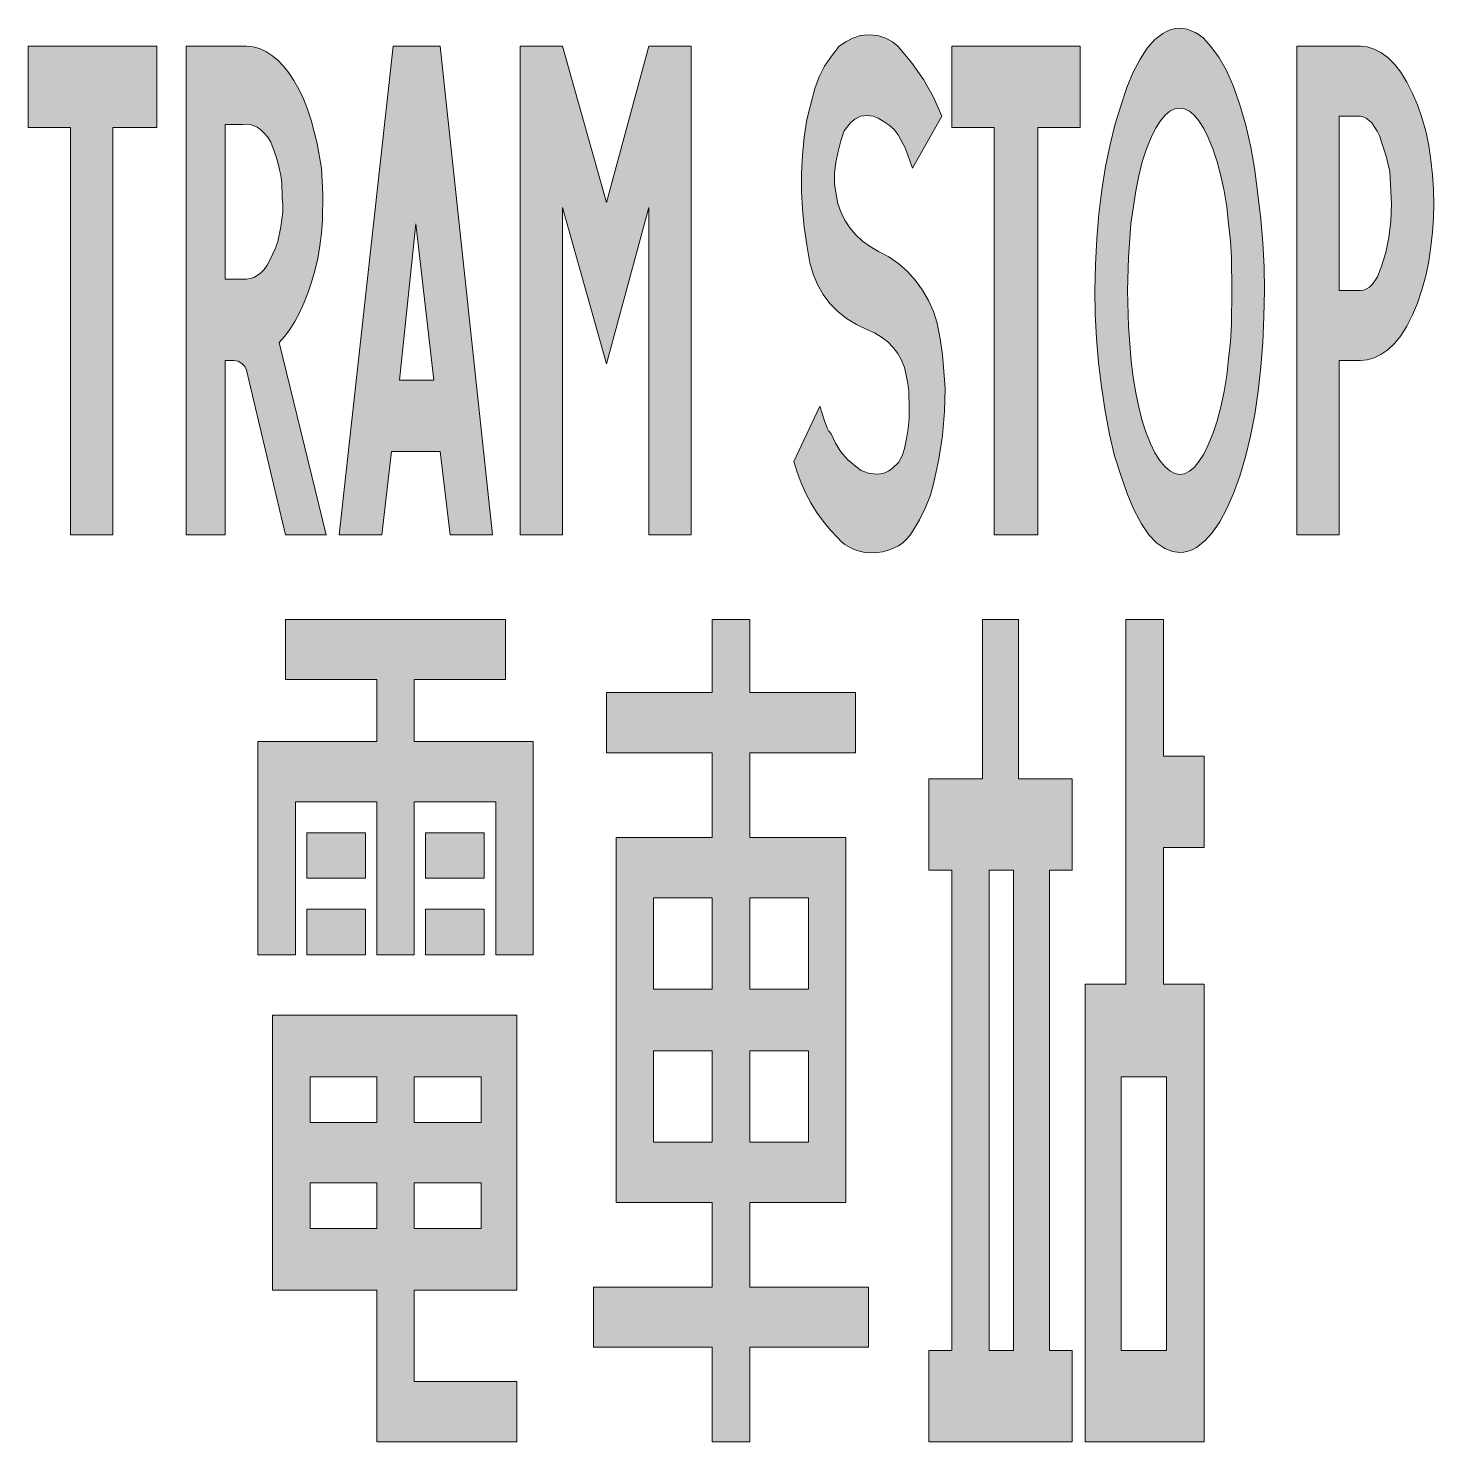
# Model space of a CAD drawing. Header units: metres. Extents: x 70 to 329, y 12 to 272.
import ezdxf

# ---------------------------------------------------------------- set-up
doc = ezdxf.new("R2010")
doc.units = ezdxf.units.M
doc.layers.add('FILL_WHITE_FFFFFF', color=7, linetype='Continuous', true_color=0xffffff)

msp = doc.modelspace()

# ---------------------------------------------------------------- hatches: boundary and pattern name
at = {"layer": 'FILL_WHITE_FFFFFF', "true_color": 0xffffff}
h = msp.add_hatch(color=7, dxfattribs=at)
h.dxf.hatch_style = 1
h.paths.add_polyline_path([(222.3, 217.65), (220.5, 218.76), (218.87, 220.06), (217.43, 221.55), (216.18, 223.21), (215.14, 225.02), (214.32, 226.97), (213.75, 229.05), (213.15, 232.33), (212.69, 235.62), (212.37, 238.93), (212.21, 242.25), (212.21, 245.57), (212.36, 248.88), (212.67, 252.17), (213.15, 255.45), (214.65, 261.15), (215.44, 263.3), (216.45, 265.27), (217.69, 267.14), (219.15, 268.95), (220.33, 269.78), (221.62, 270.45), (223.03, 270.89), (224.55, 271.05), (226.24, 270.89), (227.7, 270.45), (228.94, 269.78), (229.95, 268.95), (232.48, 265.96), (234.68, 262.84), (236.53, 259.54), (238.05, 256.05), (232.65, 246.45), (231.75, 248.85), (231.26, 250.2), (230.55, 251.55), (229.99, 252.62), (229.24, 253.57), (228.31, 254.42), (227.25, 255.15), (226.34, 255.71), (225.38, 256.05), (224.3, 256.16), (223.05, 256.05), (222.03, 255.5), (221.21, 254.81), (220.05, 253.35), (219.43, 251.5), (218.93, 249.56), (218.53, 247.57), (218.25, 245.55), (218.29, 243.6), (218.55, 241.65), (218.89, 239.99), (219.43, 238.41), (220.17, 236.9), (221.1, 235.5), (222.19, 234.21), (223.44, 233.04), (224.83, 232.02), (226.35, 231.15), (228.3, 230.13), (230.1, 228.88), (231.74, 227.42), (233.21, 225.79), (234.5, 224), (235.59, 222.08), (236.48, 220.06), (237.15, 217.95), (237.72, 215.02), (238.13, 212.06), (238.65, 205.95), (238.53, 201.63), (238.16, 197.25), (237.51, 192.87), (236.55, 188.55), (235.94, 186.26), (235.05, 183.94), (233.93, 181.67), (232.65, 179.55), (232.14, 178.79), (231.53, 178.1), (230.83, 177.47), (230.03, 176.92), (229.14, 176.46), (228.18, 176.09), (227.15, 175.82), (226.05, 175.65), (224.94, 175.61), (223.87, 175.69), (222.85, 175.9), (221.89, 176.21), (221, 176.63), (220.19, 177.13), (219.47, 177.7), (218.85, 178.35), (217.44, 179.85), (216.15, 181.44), (214.97, 183.1), (213.9, 184.84), (212.94, 186.64), (212.1, 188.52), (211.37, 190.45), (210.75, 192.45), (215.55, 202.65), (216.45, 199.95), (216.94, 198.64), (217.25, 198.05), (217.65, 197.55), (218.44, 195.81), (219.45, 194.21), (220.69, 192.78), (222.15, 191.55), (223.2, 190.77), (224.51, 190.27), (225.99, 190.12), (226.76, 190.18), (227.55, 190.35), (228.3, 190.73), (228.96, 191.18), (230.03, 192.26), (230.76, 193.51), (231.15, 194.85), (231.54, 196.65), (231.83, 198.49), (231.99, 200.38), (232.05, 202.35), (231.98, 205.35), (231.8, 206.82), (231.45, 208.35), (231.13, 209.77), (230.62, 211.1), (229.94, 212.33), (229.09, 213.45), (228.08, 214.46), (226.94, 215.35), (225.65, 216.12), (224.25, 216.75), (222.3, 217.65)])
h = msp.add_hatch(color=7, dxfattribs=at)
h.dxf.hatch_style = 1
h.paths.add_polyline_path([(279.11, 176.4), (277.67, 177.42), (276.15, 178.95), (274.8, 180.97), (273.49, 183.45), (272.23, 186.37), (271.05, 189.75), (269.85, 193.47), (268.91, 197.44), (268.14, 201.69), (267.45, 206.25), (266.88, 210.62), (266.51, 215.1), (266.31, 219.58), (266.25, 223.95), (266.33, 228.75), (266.58, 233.47), (266.98, 238.07), (267.53, 242.51), (268.21, 246.78), (269.03, 250.82), (269.98, 254.63), (271.05, 258.15), (272.12, 261.34), (273.29, 264.15), (274.55, 266.57), (275.89, 268.57), (277.3, 270.16), (278.77, 271.31), (279.53, 271.72), (280.29, 272.01), (281.07, 272.19), (281.85, 272.25), (283.25, 272.07), (284.7, 271.5), (285.43, 271.05), (286.15, 270.48), (286.86, 269.78), (287.55, 268.95), (289.07, 266.92), (290.48, 264.45), (291.77, 261.52), (292.95, 258.15), (294.01, 254.39), (294.94, 250.35), (295.69, 246.08), (296.25, 241.65), (296.82, 237.15), (297.19, 232.69), (297.39, 228.28), (297.45, 223.95), (297.38, 219.15), (297.17, 214.43), (296.82, 209.83), (296.33, 205.39), (295.69, 201.12), (294.92, 197.08), (294, 193.27), (292.95, 189.75), (291.78, 186.56), (290.54, 183.75), (289.23, 181.33), (287.85, 179.32), (286.42, 177.74), (284.93, 176.59), (284.18, 176.18), (283.41, 175.89), (282.63, 175.71), (281.85, 175.65), (280.5, 175.83), (279.11, 176.4)])
h.paths.add_polyline_path([(283.65, 190.63), (284.53, 191.36), (285.41, 192.41), (286.28, 193.79), (287.12, 195.49), (287.95, 197.54), (288.75, 199.95), (289.42, 202.53), (290.03, 205.31), (290.52, 208.26), (290.85, 211.35), (291.2, 214.5), (291.38, 217.65), (291.45, 223.95), (291.38, 229.99), (291.2, 233.1), (290.85, 236.25), (290.52, 239.34), (290.03, 242.29), (289.42, 245.07), (288.75, 247.65), (287.95, 250.06), (287.12, 252.11), (286.28, 253.81), (285.41, 255.19), (284.53, 256.24), (283.65, 256.97), (282.75, 257.41), (281.85, 257.55), (280.95, 257.41), (280.05, 256.97), (279.17, 256.24), (278.29, 255.19), (277.42, 253.81), (276.58, 252.11), (275.75, 250.06), (274.95, 247.65), (274.33, 245.07), (273.79, 242.29), (272.85, 236.25), (272.44, 229.99), (272.25, 223.95), (272.42, 217.29), (272.92, 210.94), (273.3, 207.94), (273.77, 205.09), (274.32, 202.42), (274.95, 199.95), (275.66, 197.72), (276.45, 195.75), (277.29, 194.05), (278.18, 192.64), (279.09, 191.52), (280.01, 190.71), (280.94, 190.22), (281.85, 190.05), (282.75, 190.19), (283.65, 190.63)], flags=16)
h = msp.add_hatch(color=7, dxfattribs=at)
h.dxf.hatch_style = 1
h.paths.add_polyline_path([(69.75, 253.95), (69.75, 268.95), (93.45, 268.95), (93.45, 253.95), (85.35, 253.95), (85.35, 178.95), (77.55, 178.95), (77.55, 253.95), (69.75, 253.95)])
h = msp.add_hatch(color=7, dxfattribs=at)
h.dxf.hatch_style = 1
h.paths.add_polyline_path([(117.15, 178.95), (109.95, 209.25), (109.62, 209.91), (109.09, 210.49), (108.39, 210.9), (107.55, 211.05), (106.05, 211.05), (106.05, 178.95), (98.85, 178.95), (98.85, 268.95), (109.95, 268.95), (111.17, 268.84), (112.36, 268.51), (113.52, 267.98), (114.64, 267.26), (115.71, 266.36), (116.74, 265.28), (117.72, 264.04), (118.65, 262.65), (119.61, 261.01), (120.46, 259.23), (121.21, 257.34), (121.88, 255.34), (122.95, 251.05), (123.75, 246.45), (124.03, 241.68), (123.94, 236.89), (123.75, 234.51), (123.45, 232.15), (123.06, 229.83), (122.55, 227.55), (121.95, 225.46), (121.27, 223.46), (120.51, 221.58), (119.7, 219.82), (118.83, 218.21), (117.91, 216.75), (116.95, 215.46), (115.95, 214.35), (124.65, 178.95), (117.15, 178.95)])
h.paths.add_polyline_path([(111.29, 226.33), (111.94, 226.68), (112.58, 227.17), (113.18, 227.81), (113.75, 228.58), (114.27, 229.5), (114.75, 230.55), (115.32, 231.73), (115.73, 232.99), (116.25, 235.65), (116.63, 238.35), (116.67, 239.7), (116.55, 241.05), (116.48, 243.75), (116.3, 245.1), (115.95, 246.45), (115.67, 247.75), (115.31, 248.96), (114.45, 251.25), (113.86, 252.18), (113.23, 252.95), (112.57, 253.56), (111.9, 254.02), (111.23, 254.35), (110.57, 254.54), (109.94, 254.61), (109.35, 254.55), (106.05, 254.55), (106.05, 226.05), (109.95, 226.05), (110.62, 226.12), (111.29, 226.33)], flags=16)
h = msp.add_hatch(color=7, dxfattribs=at)
h.dxf.hatch_style = 1
h.paths.add_polyline_path([(145.65, 194.25), (136.65, 194.25), (134.85, 178.95), (127.05, 178.95), (136.95, 268.95), (145.65, 268.95), (155.25, 178.95), (147.45, 178.95), (145.65, 194.25)])
h.paths.add_polyline_path([(144.45, 207.45), (141.15, 236.25), (138.15, 207.45), (144.45, 207.45)], flags=16)
h = msp.add_hatch(color=7, dxfattribs=at)
h.dxf.hatch_style = 1
h.paths.add_polyline_path([(168.15, 239.25), (168.15, 178.95), (160.35, 178.95), (160.35, 268.95), (168.15, 268.95), (176.25, 240.15), (184.05, 268.95), (191.85, 268.95), (191.85, 178.95), (184.05, 178.95), (184.05, 239.25), (176.25, 210.45), (168.15, 239.25)])
h = msp.add_hatch(color=7, dxfattribs=at)
h.dxf.hatch_style = 1
h.paths.add_polyline_path([(239.85, 253.95), (239.85, 268.95), (263.55, 268.95), (263.55, 253.95), (255.75, 253.95), (255.75, 178.95), (247.65, 178.95), (247.65, 253.95), (239.85, 253.95)])
h = msp.add_hatch(color=7, dxfattribs=at)
h.dxf.hatch_style = 1
h.paths.add_polyline_path([(311.25, 178.95), (303.45, 178.95), (303.45, 268.95), (315.15, 268.95), (316.4, 268.82), (317.66, 268.43), (318.93, 267.78), (320.18, 266.85), (321.4, 265.64), (322.58, 264.14), (323.7, 262.35), (324.75, 260.25), (325.64, 258.12), (326.48, 255.79), (327.2, 253.29), (327.75, 250.65), (328.14, 247.95), (328.43, 245.25), (328.59, 242.55), (328.65, 239.85), (328.59, 237.32), (328.43, 234.71), (328.14, 232.05), (327.75, 229.35), (327.2, 226.66), (326.48, 224.06), (325.64, 221.63), (324.75, 219.45), (323.7, 217.37), (322.58, 215.61), (321.4, 214.16), (320.18, 213), (318.93, 212.13), (317.66, 211.52), (316.4, 211.16), (315.15, 211.05), (311.25, 211.05), (311.25, 178.95)])
h.paths.add_polyline_path([(315.15, 223.95), (315.71, 224.02), (316.27, 224.23), (316.81, 224.58), (317.33, 225.07), (317.82, 225.71), (318.27, 226.48), (319.05, 228.45), (319.84, 230.91), (320.4, 233.7), (320.74, 236.72), (320.85, 239.85), (320.55, 245.85), (319.91, 248.66), (319.05, 251.25), (318.73, 252.32), (318.26, 253.27), (317.25, 254.85), (316.2, 255.67), (315.65, 255.95), (315.15, 256.05), (311.25, 256.05), (311.25, 223.95), (315.15, 223.95)], flags=16)
h = msp.add_hatch(color=7, dxfattribs=at)
h.dxf.hatch_style = 1
h.paths.add_polyline_path([(112.05, 101.55), (112.05, 140.85), (133.95, 140.85), (133.95, 152.25), (117.15, 152.25), (117.15, 163.35), (157.65, 163.35), (157.65, 152.25), (140.85, 152.25), (140.85, 140.85), (162.75, 140.85), (162.75, 101.55), (155.85, 101.55), (155.85, 129.75), (140.85, 129.75), (140.85, 101.55), (133.95, 101.55), (133.95, 129.75), (118.95, 129.75), (118.95, 101.55), (112.05, 101.55)])
h = msp.add_hatch(color=7, dxfattribs=at)
h.dxf.hatch_style = 1
h.paths.add_polyline_path([(202.65, 40.35), (224.55, 40.35), (224.55, 29.25), (202.65, 29.25), (202.65, 11.85), (195.75, 11.85), (195.75, 29.25), (173.85, 29.25), (173.85, 40.35), (195.75, 40.35), (195.75, 55.95), (178.05, 55.95), (178.05, 123.15), (195.75, 123.15), (195.75, 138.75), (176.25, 138.75), (176.25, 149.85), (195.75, 149.85), (195.75, 163.35), (202.65, 163.35), (202.65, 149.85), (222.15, 149.85), (222.15, 138.75), (202.65, 138.75), (202.65, 123.15), (220.35, 123.15), (220.35, 55.95), (202.65, 55.95), (202.65, 40.35)])
h.paths.add_polyline_path([(202.65, 95.25), (213.45, 95.25), (213.45, 112.05), (202.65, 112.05), (202.65, 95.25)], flags=16)
h.paths.add_polyline_path([(184.95, 112.05), (184.95, 95.25), (195.75, 95.25), (195.75, 112.05), (184.95, 112.05)], flags=16)
h.paths.add_polyline_path([(195.75, 83.85), (184.95, 83.85), (184.95, 67.05), (195.75, 67.05), (195.75, 83.85)], flags=16)
h.paths.add_polyline_path([(213.45, 67.05), (213.45, 83.85), (202.65, 83.85), (202.65, 67.05), (213.45, 67.05)], flags=16)
h = msp.add_hatch(color=7, dxfattribs=at)
h.dxf.hatch_style = 1
h.paths.add_polyline_path([(262.05, 133.95), (262.05, 117.15), (257.85, 117.15), (257.85, 28.65), (262.05, 28.65), (262.05, 11.85), (235.65, 11.85), (235.65, 28.65), (239.85, 28.65), (239.85, 117.15), (235.65, 117.15), (235.65, 133.95), (245.55, 133.95), (245.55, 163.35), (252.15, 163.35), (252.15, 133.95), (262.05, 133.95)])
h.paths.add_polyline_path([(251.25, 28.65), (251.25, 117.15), (246.75, 117.15), (246.75, 28.65), (251.25, 28.65)], flags=16)
h = msp.add_hatch(color=7, dxfattribs=at)
h.dxf.hatch_style = 1
h.paths.add_polyline_path([(286.35, 138.15), (286.35, 121.35), (278.85, 121.35), (278.85, 96.15), (286.35, 96.15), (286.35, 11.85), (264.45, 11.85), (264.45, 96.15), (271.95, 96.15), (271.95, 163.35), (278.85, 163.35), (278.85, 138.15), (286.35, 138.15)])
h.paths.add_polyline_path([(279.45, 28.65), (279.45, 79.05), (271.05, 79.05), (271.05, 28.65), (279.45, 28.65)], flags=16)
h = msp.add_hatch(color=7, dxfattribs=at)
h.dxf.hatch_style = 1
h.paths.add_polyline_path([(131.85, 124.05), (131.85, 115.65), (121.05, 115.65), (121.05, 124.05), (131.85, 124.05)])
h = msp.add_hatch(color=7, dxfattribs=at)
h.dxf.hatch_style = 1
h.paths.add_polyline_path([(153.75, 115.65), (142.95, 115.65), (142.95, 124.05), (153.75, 124.05), (153.75, 115.65)])
h = msp.add_hatch(color=7, dxfattribs=at)
h.dxf.hatch_style = 1
h.paths.add_polyline_path([(131.85, 109.95), (131.85, 101.55), (121.05, 101.55), (121.05, 109.95), (131.85, 109.95)])
h = msp.add_hatch(color=7, dxfattribs=at)
h.dxf.hatch_style = 1
h.paths.add_polyline_path([(153.75, 101.55), (142.95, 101.55), (142.95, 109.95), (153.75, 109.95), (153.75, 101.55)])
h = msp.add_hatch(color=7, dxfattribs=at)
h.dxf.hatch_style = 1
h.paths.add_polyline_path([(133.95, 39.75), (114.75, 39.75), (114.75, 90.45), (159.75, 90.45), (159.75, 39.75), (140.85, 39.75), (140.85, 22.95), (159.75, 22.95), (159.75, 11.85), (133.95, 11.85), (133.95, 39.75)])
h.paths.add_polyline_path([(140.85, 70.65), (153.15, 70.65), (153.15, 79.05), (140.85, 79.05), (140.85, 70.65)], flags=16)
h.paths.add_polyline_path([(121.65, 79.05), (121.65, 70.65), (133.95, 70.65), (133.95, 79.05), (121.65, 79.05)], flags=16)
h.paths.add_polyline_path([(121.65, 59.55), (121.65, 51.15), (133.95, 51.15), (133.95, 59.55), (121.65, 59.55)], flags=16)
h.paths.add_polyline_path([(153.15, 59.55), (140.85, 59.55), (140.85, 51.15), (153.15, 51.15), (153.15, 59.55)], flags=16)

# ---------------------------------------------------------------- linework, layer by layer
at = {"layer": 'FILL_WHITE_FFFFFF', "lineweight": 0, "true_color": 0xffffff}
for points in [[(222.3, 217.65), (220.5, 218.76), (218.87, 220.06), (217.43, 221.55), (216.18, 223.21), (215.14, 225.02), (214.32, 226.97), (213.75, 229.05), (213.15, 232.33), (212.69, 235.62), (212.37, 238.93), (212.21, 242.25), (212.21, 245.57), (212.36, 248.88), (212.67, 252.17), (213.15, 255.45), (214.65, 261.15), (215.44, 263.3), (216.45, 265.27), (217.69, 267.14), (219.15, 268.95), (220.33, 269.78), (221.62, 270.45), (223.03, 270.89), (224.55, 271.05), (226.24, 270.89), (227.7, 270.45), (228.94, 269.78), (229.95, 268.95), (232.48, 265.96), (234.68, 262.84), (236.53, 259.54), (238.05, 256.05), (232.65, 246.45), (231.75, 248.85), (231.26, 250.2), (230.55, 251.55), (229.99, 252.62), (229.24, 253.57), (228.31, 254.42), (227.25, 255.15), (226.34, 255.71), (225.38, 256.05), (224.3, 256.16), (223.05, 256.05), (222.03, 255.5), (221.21, 254.81), (220.05, 253.35), (219.43, 251.5), (218.93, 249.56), (218.53, 247.57), (218.25, 245.55), (218.29, 243.6), (218.55, 241.65), (218.89, 239.99), (219.43, 238.41), (220.17, 236.9), (221.1, 235.5), (222.19, 234.21), (223.44, 233.04), (224.83, 232.02), (226.35, 231.15), (228.3, 230.13), (230.1, 228.88), (231.74, 227.42), (233.21, 225.79), (234.5, 224), (235.59, 222.08), (236.48, 220.06), (237.15, 217.95), (237.72, 215.02), (238.13, 212.06), (238.65, 205.95), (238.53, 201.63), (238.16, 197.25), (237.51, 192.87), (236.55, 188.55), (235.94, 186.26), (235.05, 183.94), (233.93, 181.67), (232.65, 179.55), (232.14, 178.79), (231.53, 178.1), (230.83, 177.47), (230.03, 176.92), (229.14, 176.46), (228.18, 176.09), (227.15, 175.82), (226.05, 175.65), (224.94, 175.61), (223.87, 175.69), (222.85, 175.9), (221.89, 176.21), (221, 176.63), (220.19, 177.13), (219.47, 177.7), (218.85, 178.35), (217.44, 179.85), (216.15, 181.44), (214.97, 183.1), (213.9, 184.84), (212.94, 186.64), (212.1, 188.52), (211.37, 190.45), (210.75, 192.45), (215.55, 202.65), (216.45, 199.95), (216.94, 198.64), (217.25, 198.05), (217.65, 197.55), (218.44, 195.81), (219.45, 194.21), (220.69, 192.78), (222.15, 191.55), (223.2, 190.77), (224.51, 190.27), (225.99, 190.12), (226.76, 190.18), (227.55, 190.35), (228.3, 190.73), (228.96, 191.18), (230.03, 192.26), (230.76, 193.51), (231.15, 194.85), (231.54, 196.65), (231.83, 198.49), (231.99, 200.38), (232.05, 202.35), (231.98, 205.35), (231.8, 206.82), (231.45, 208.35), (231.13, 209.77), (230.62, 211.1), (229.94, 212.33), (229.09, 213.45), (228.08, 214.46), (226.94, 215.35), (225.65, 216.12), (224.25, 216.75)], [(279.11, 176.4), (277.67, 177.42), (276.15, 178.95), (274.8, 180.97), (273.49, 183.45), (272.23, 186.37), (271.05, 189.75), (269.85, 193.47), (268.91, 197.44), (268.14, 201.69), (267.45, 206.25), (266.88, 210.62), (266.51, 215.1), (266.31, 219.58), (266.25, 223.95), (266.33, 228.75), (266.58, 233.47), (266.98, 238.07), (267.53, 242.51), (268.21, 246.78), (269.03, 250.82), (269.98, 254.63), (271.05, 258.15), (272.12, 261.34), (273.29, 264.15), (274.55, 266.57), (275.89, 268.57), (277.3, 270.16), (278.77, 271.31), (279.53, 271.72), (280.29, 272.01), (281.07, 272.19), (281.85, 272.25), (283.25, 272.07), (284.7, 271.5), (285.43, 271.05), (286.15, 270.48), (286.86, 269.78), (287.55, 268.95), (289.07, 266.92), (290.48, 264.45), (291.77, 261.52), (292.95, 258.15), (294.01, 254.39), (294.94, 250.35), (295.69, 246.08), (296.25, 241.65), (296.82, 237.15), (297.19, 232.69), (297.39, 228.28), (297.45, 223.95), (297.38, 219.15), (297.17, 214.43), (296.82, 209.83), (296.33, 205.39), (295.69, 201.12), (294.92, 197.08), (294, 193.27), (292.95, 189.75), (291.78, 186.56), (290.54, 183.75), (289.23, 181.33), (287.85, 179.32), (286.42, 177.74), (284.93, 176.59), (284.18, 176.18), (283.41, 175.89), (282.63, 175.71), (281.85, 175.65), (280.5, 175.83)], [(69.75, 253.95), (69.75, 268.95), (93.45, 268.95), (93.45, 253.95), (85.35, 253.95), (85.35, 178.95), (77.55, 178.95), (77.55, 253.95)], [(117.15, 178.95), (109.95, 209.25), (109.62, 209.91), (109.09, 210.49), (108.39, 210.9), (107.55, 211.05), (106.05, 211.05), (106.05, 178.95), (98.85, 178.95), (98.85, 268.95), (109.95, 268.95), (111.17, 268.84), (112.36, 268.51), (113.52, 267.98), (114.64, 267.26), (115.71, 266.36), (116.74, 265.28), (117.72, 264.04), (118.65, 262.65), (119.61, 261.01), (120.46, 259.23), (121.21, 257.34), (121.88, 255.34), (122.95, 251.05), (123.75, 246.45), (124.03, 241.68), (123.94, 236.89), (123.75, 234.51), (123.45, 232.15), (123.06, 229.83), (122.55, 227.55), (121.95, 225.46), (121.27, 223.46), (120.51, 221.58), (119.7, 219.82), (118.83, 218.21), (117.91, 216.75), (116.95, 215.46), (115.95, 214.35), (124.65, 178.95)], [(145.65, 194.25), (136.65, 194.25), (134.85, 178.95), (127.05, 178.95), (136.95, 268.95), (145.65, 268.95), (155.25, 178.95), (147.45, 178.95)], [(168.15, 239.25), (168.15, 178.95), (160.35, 178.95), (160.35, 268.95), (168.15, 268.95), (176.25, 240.15), (184.05, 268.95), (191.85, 268.95), (191.85, 178.95), (184.05, 178.95), (184.05, 239.25), (176.25, 210.45)], [(239.85, 253.95), (239.85, 268.95), (263.55, 268.95), (263.55, 253.95), (255.75, 253.95), (255.75, 178.95), (247.65, 178.95), (247.65, 253.95)], [(311.25, 178.95), (303.45, 178.95), (303.45, 268.95), (315.15, 268.95), (316.4, 268.82), (317.66, 268.43), (318.93, 267.78), (320.18, 266.85), (321.4, 265.64), (322.58, 264.14), (323.7, 262.35), (324.75, 260.25), (325.64, 258.12), (326.48, 255.79), (327.2, 253.29), (327.75, 250.65), (328.14, 247.95), (328.43, 245.25), (328.59, 242.55), (328.65, 239.85), (328.59, 237.32), (328.43, 234.71), (328.14, 232.05), (327.75, 229.35), (327.2, 226.66), (326.48, 224.06), (325.64, 221.63), (324.75, 219.45), (323.7, 217.37), (322.58, 215.61), (321.4, 214.16), (320.18, 213), (318.93, 212.13), (317.66, 211.52), (316.4, 211.16), (315.15, 211.05), (311.25, 211.05)], [(283.65, 190.63), (284.53, 191.36), (285.41, 192.41), (286.28, 193.79), (287.12, 195.49), (287.95, 197.54), (288.75, 199.95), (289.42, 202.53), (290.03, 205.31), (290.52, 208.26), (290.85, 211.35), (291.2, 214.5), (291.38, 217.65), (291.45, 223.95), (291.38, 229.99), (291.2, 233.1), (290.85, 236.25), (290.52, 239.34), (290.03, 242.29), (289.42, 245.07), (288.75, 247.65), (287.95, 250.06), (287.12, 252.11), (286.28, 253.81), (285.41, 255.19), (284.53, 256.24), (283.65, 256.97), (282.75, 257.41), (281.85, 257.55), (280.95, 257.41), (280.05, 256.97), (279.17, 256.24), (278.29, 255.19), (277.42, 253.81), (276.58, 252.11), (275.75, 250.06), (274.95, 247.65), (274.33, 245.07), (273.79, 242.29), (272.85, 236.25), (272.44, 229.99), (272.25, 223.95), (272.42, 217.29), (272.92, 210.94), (273.3, 207.94), (273.77, 205.09), (274.32, 202.42), (274.95, 199.95), (275.66, 197.72), (276.45, 195.75), (277.29, 194.05), (278.18, 192.64), (279.09, 191.52), (280.01, 190.71), (280.94, 190.22), (281.85, 190.05), (282.75, 190.19)], [(315.15, 223.95), (315.71, 224.02), (316.27, 224.23), (316.81, 224.58), (317.33, 225.07), (317.82, 225.71), (318.27, 226.48), (319.05, 228.45), (319.84, 230.91), (320.4, 233.7), (320.74, 236.72), (320.85, 239.85), (320.55, 245.85), (319.91, 248.66), (319.05, 251.25), (318.73, 252.32), (318.26, 253.27), (317.25, 254.85), (316.2, 255.67), (315.65, 255.95), (315.15, 256.05), (311.25, 256.05), (311.25, 223.95)], [(111.29, 226.33), (111.94, 226.68), (112.58, 227.17), (113.18, 227.81), (113.75, 228.58), (114.27, 229.5), (114.75, 230.55), (115.32, 231.73), (115.73, 232.99), (116.25, 235.65), (116.63, 238.35), (116.67, 239.7), (116.55, 241.05), (116.48, 243.75), (116.3, 245.1), (115.95, 246.45), (115.67, 247.75), (115.31, 248.96), (114.45, 251.25), (113.86, 252.18), (113.23, 252.95), (112.57, 253.56), (111.9, 254.02), (111.23, 254.35), (110.57, 254.54), (109.94, 254.61), (109.35, 254.55), (106.05, 254.55), (106.05, 226.05), (109.95, 226.05), (110.62, 226.12)], [(144.45, 207.45), (141.15, 236.25), (138.15, 207.45)], [(112.05, 101.55), (112.05, 140.85), (133.95, 140.85), (133.95, 152.25), (117.15, 152.25), (117.15, 163.35), (157.65, 163.35), (157.65, 152.25), (140.85, 152.25), (140.85, 140.85), (162.75, 140.85), (162.75, 101.55), (155.85, 101.55), (155.85, 129.75), (140.85, 129.75), (140.85, 101.55), (133.95, 101.55), (133.95, 129.75), (118.95, 129.75), (118.95, 101.55)], [(202.65, 40.35), (224.55, 40.35), (224.55, 29.25), (202.65, 29.25), (202.65, 11.85), (195.75, 11.85), (195.75, 29.25), (173.85, 29.25), (173.85, 40.35), (195.75, 40.35), (195.75, 55.95), (178.05, 55.95), (178.05, 123.15), (195.75, 123.15), (195.75, 138.75), (176.25, 138.75), (176.25, 149.85), (195.75, 149.85), (195.75, 163.35), (202.65, 163.35), (202.65, 149.85), (222.15, 149.85), (222.15, 138.75), (202.65, 138.75), (202.65, 123.15), (220.35, 123.15), (220.35, 55.95), (202.65, 55.95)], [(262.05, 133.95), (262.05, 117.15), (257.85, 117.15), (257.85, 28.65), (262.05, 28.65), (262.05, 11.85), (235.65, 11.85), (235.65, 28.65), (239.85, 28.65), (239.85, 117.15), (235.65, 117.15), (235.65, 133.95), (245.55, 133.95), (245.55, 163.35), (252.15, 163.35), (252.15, 133.95)], [(286.35, 138.15), (286.35, 121.35), (278.85, 121.35), (278.85, 96.15), (286.35, 96.15), (286.35, 11.85), (264.45, 11.85), (264.45, 96.15), (271.95, 96.15), (271.95, 163.35), (278.85, 163.35), (278.85, 138.15)], [(131.85, 124.05), (131.85, 115.65), (121.05, 115.65), (121.05, 124.05)], [(153.75, 115.65), (142.95, 115.65), (142.95, 124.05), (153.75, 124.05)], [(251.25, 28.65), (251.25, 117.15), (246.75, 117.15), (246.75, 28.65)], [(184.95, 112.05), (184.95, 95.25), (195.75, 95.25), (195.75, 112.05)], [(202.65, 95.25), (213.45, 95.25), (213.45, 112.05), (202.65, 112.05)], [(131.85, 109.95), (131.85, 101.55), (121.05, 101.55), (121.05, 109.95)], [(153.75, 101.55), (142.95, 101.55), (142.95, 109.95), (153.75, 109.95)], [(133.95, 39.75), (114.75, 39.75), (114.75, 90.45), (159.75, 90.45), (159.75, 39.75), (140.85, 39.75), (140.85, 22.95), (159.75, 22.95), (159.75, 11.85), (133.95, 11.85)], [(195.75, 83.85), (184.95, 83.85), (184.95, 67.05), (195.75, 67.05)], [(213.45, 67.05), (213.45, 83.85), (202.65, 83.85), (202.65, 67.05)], [(121.65, 79.05), (121.65, 70.65), (133.95, 70.65), (133.95, 79.05)], [(140.85, 70.65), (153.15, 70.65), (153.15, 79.05), (140.85, 79.05)], [(279.45, 28.65), (279.45, 79.05), (271.05, 79.05), (271.05, 28.65)], [(121.65, 59.55), (121.65, 51.15), (133.95, 51.15), (133.95, 59.55)], [(153.15, 59.55), (140.85, 59.55), (140.85, 51.15), (153.15, 51.15)]]:
    msp.add_lwpolyline(points, close=True, dxfattribs=at)

doc.saveas('drawing.dxf')
